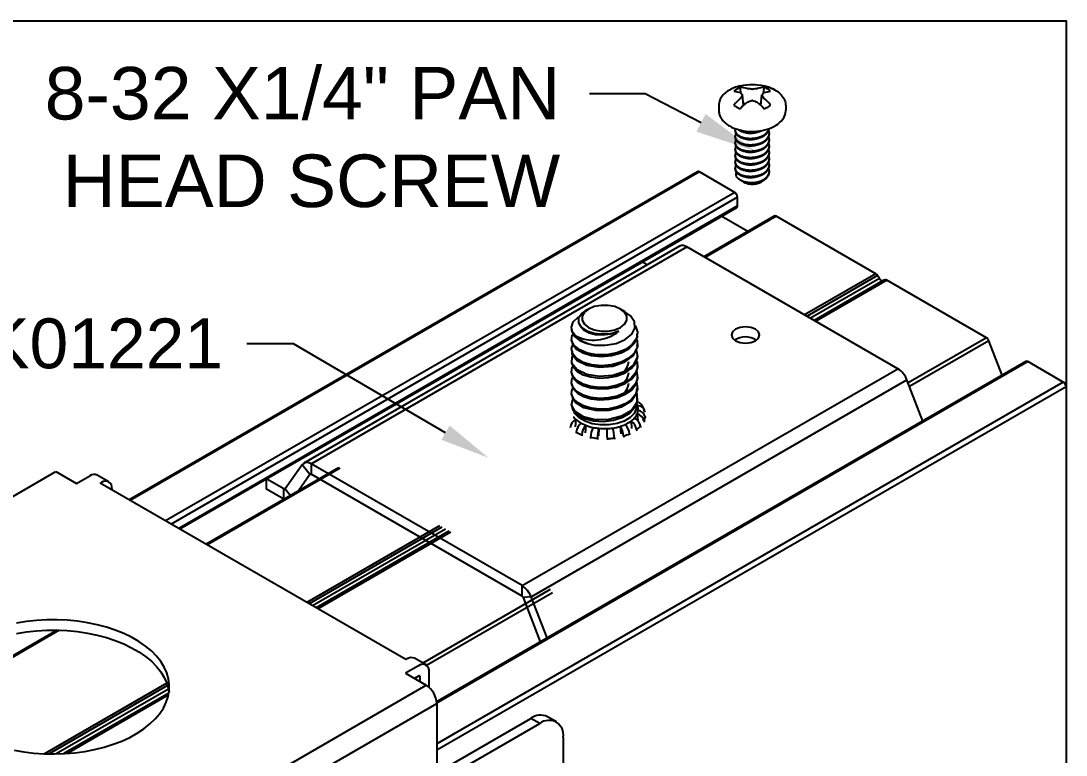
# Model space of a CAD drawing. Extents: x -0.82 to 6.01, y -6.86 to 0.
# Drawn here: x 2.077 to 6.011, y -2.763 to 0 of the extents above; entities that cross this region are included whole.
import ezdxf
from ezdxf import colors
from ezdxf.entities.mleader import LeaderData, LeaderLine
from ezdxf.math import Vec2, Vec3

# ---------------------------------------------------------------- set-up
doc = ezdxf.new("R2010")
doc.units = 0
doc.header["$LTSCALE"] = 0.5
doc.header["$MEASUREMENT"] = 0
for name, color, linetype in [('FAB DWG', 221, 'CONTINUOUS'), ('Hardware', 242, 'CONTINUOUS'), ('Housing', 150, 'CONTINUOUS'), ('Mounting', 4, 'CONTINUOUS')]:
    doc.layers.add(name, color=color, linetype=linetype)
doc.layers.add('Text-Unprinted', color=131, linetype='CONTINUOUS', plot=False)
doc.styles.add('LSAD_Standard', font='arial.ttf')

msp = doc.modelspace()

# ---------------------------------------------------------------- linework, layer by layer
at = {"layer": 'Hardware', "linetype": 'Continuous', "lineweight": 25, "transparency": 16777216, "extrusion": (4.71769e-15, 0.816497, 0.57735)}
for p, q in [((4.7973, -0.3179), (4.7927, -0.2784)), ((4.8025, -0.3132), (4.7964, -0.3097)), ((4.8627, -0.3097), (4.8566, -0.3132)), ((4.8618, -0.3179), (4.8663, -0.2784)), ((4.7035, -0.3191), (4.7035, -0.3364)), ((4.7651, -0.4138), (4.7651, -0.4108)), ((4.894, -0.4257), (4.894, -0.4227)), ((4.7651, -0.4376), (4.7651, -0.4346)), ((4.7651, -0.4614), (4.7651, -0.4584)), ((4.894, -0.4495), (4.894, -0.4465)), ((4.894, -0.4733), (4.894, -0.4703)), ((4.7651, -0.4852), (4.7651, -0.4823)), ((4.7651, -0.5091), (4.7651, -0.5061)), ((4.894, -0.4971), (4.894, -0.4942)), ((4.7651, -0.5329), (4.7651, -0.5299)), ((4.894, -0.521), (4.894, -0.518)), ((4.894, -0.5448), (4.894, -0.5418)), ((4.7651, -0.5567), (4.7651, -0.5537)), ((4.894, -0.5686), (4.894, -0.5657)), ((4.7943, -0.6048), (4.7851, -0.5994)), ((4.8617, -0.6065), (4.8642, -0.6051))]:
    msp.add_line(p, q, dxfattribs=at)
at = {"layer": 'Hardware', "linetype": 'Continuous', "lineweight": 25, "transparency": 16777216, "extrusion": (-4.71769e-15, 0.816497, 0.57735)}
msp.add_line((4.9556, -0.3191), (4.9556, -0.3364), dxfattribs=at)
at = {"layer": 'Hardware', "linetype": 'Continuous', "lineweight": 25, "transparency": 16777216, "extrusion": (7.03853e-17, 1.66533e-16, -1)}
msp.add_arc((-4.8295, -0.4375), 0.1981, 77.5051, 102.4949, dxfattribs=at)
at = {"layer": 'Hardware', "linetype": 'Continuous', "lineweight": 25, "transparency": 16777216}
for centre, major_axis, ratio, start_param, end_param in [((4.8295, -0.2905), (-0.0827, 0), 0.57735, -0.9936, -0.577197), ((4.8305, -0.437), (-0.0852, 0.1788), 0.625473, -0.511675, -0.31702), ((4.8359, -0.4298), (-0.152, 0.1259), 0.801793, -0.941996, -0.854429), ((4.8232, -0.4298), (-0.152, -0.1259), 0.801793, -2.287164, -2.199597), ((4.8286, -0.437), (0.0852, 0.1788), 0.625473, 0.31702, 0.511675), ((4.8295, -0.2905), (-0.0827, 0), 0.57735, -2.356194, -2.147993), ((4.8295, -0.2905), (-0.0827, 0), 0.57735, -2.564396, -2.356194), ((4.8286, -0.437), (-0.0852, -0.1788), 0.625473, -2.177695, -1.983039), ((4.8143, -0.435), (-0.0315, -0.1949), 0.36159, -2.434796, -2.347229), ((4.8448, -0.435), (-0.0315, 0.1949), 0.36159, -0.794364, -0.706797), ((4.8305, -0.437), (-0.0852, 0.1788), 0.625473, -1.158553, -0.963898), ((4.8295, -0.2905), (0.0827, 0), 0.57735, -2.564396, -2.356194), ((4.8295, -0.2905), (0.0827, 0), 0.57735, -2.356194, -2.147993), ((4.8295, -0.2905), (0.0827, 0), 0.57735, -0.9936, -0.785398), ((4.8295, -0.2905), (0.0827, 0), 0.57735, -0.785398, -0.577197), ((4.8295, -0.588), (0.0455, 0), 0.57735, -2.407864, -1.957924), ((4.8295, -0.588), (0.0455, 0), 0.57735, -1.957924, -0.785398)]:
    msp.add_ellipse(centre, major_axis=major_axis, ratio=ratio, start_param=start_param, end_param=end_param, dxfattribs=at)
at = {"layer": 'Hardware', "linetype": 'Continuous', "lineweight": 25, "transparency": 16777216, "extrusion": (4.4325e-17, 2.31305e-16, -1)}
msp.add_ellipse((4.8286, -0.4381), major_axis=(0.1112, -0.1639), ratio=0.524834, start_param=-2.736974, end_param=-2.542319, dxfattribs=at)
at = {"layer": 'Hardware', "linetype": 'Continuous', "lineweight": 25, "transparency": 16777216, "extrusion": (8.47424e-17, 3.76166e-16, -1)}
msp.add_ellipse((4.8143, -0.4423), major_axis=(0.0596, -0.1882), ratio=0.260951, start_param=-2.633902, end_param=-2.546335, dxfattribs=at)
at = {"layer": 'Hardware', "linetype": 'Continuous', "lineweight": 25, "transparency": 16777216, "extrusion": (1.89592e-16, 2.31123e-16, -1)}
msp.add_ellipse((4.8448, -0.4423), major_axis=(0.0596, 0.1882), ratio=0.260951, start_param=-0.595258, end_param=-0.50769, dxfattribs=at)
at = {"layer": 'Hardware', "linetype": 'Continuous', "lineweight": 25, "transparency": 16777216, "extrusion": (-2.74017e-16, 3.87122e-16, -1)}
msp.add_ellipse((4.8305, -0.4381), major_axis=(0.1112, 0.1639), ratio=0.524834, start_param=-0.599273, end_param=-0.404618, dxfattribs=at)
at = {"layer": 'Hardware', "linetype": 'Continuous', "lineweight": 25, "transparency": 16777216, "extrusion": (-1.50977e-16, 3.70734e-16, -1)}
msp.add_ellipse((4.8305, -0.4381), major_axis=(0.1112, 0.1639), ratio=0.524834, start_param=-1.246151, end_param=-1.051496, dxfattribs=at)
at = {"layer": 'Hardware', "linetype": 'Continuous', "lineweight": 25, "transparency": 16777216, "extrusion": (-1.78082e-16, 2.81461e-16, -1)}
msp.add_ellipse((4.8359, -0.4475), major_axis=(0.1668, 0.1055), ratio=0.701155, start_param=-1.283341, end_param=-1.195773, dxfattribs=at)
at = {"layer": 'Hardware', "linetype": 'Continuous', "lineweight": 25, "transparency": 16777216, "extrusion": (-5.16895e-17, 2.29772e-16, -1)}
msp.add_ellipse((4.8232, -0.4475), major_axis=(0.1668, -0.1055), ratio=0.701155, start_param=-1.945819, end_param=-1.858252, dxfattribs=at)
at = {"layer": 'Hardware', "linetype": 'Continuous', "lineweight": 25, "transparency": 16777216, "extrusion": (9.02633e-17, 2.62469e-16, -1)}
msp.add_ellipse((4.8286, -0.4381), major_axis=(0.1112, -0.1639), ratio=0.524834, start_param=-2.090097, end_param=-1.895441, dxfattribs=at)
at = {"layer": 'Hardware', "linetype": 'Continuous', "lineweight": 25, "transparency": 16777216, "extrusion": (-7.32336e-17, 5.55112e-17, -1)}
msp.add_ellipse((4.8295, -0.5725), major_axis=(-0.0644, 0), ratio=0.57735, start_param=-2.126289, end_param=-1.331113, dxfattribs=at)
at = {"layer": 'Hardware', "linetype": 'Continuous', "lineweight": 25, "transparency": 16777216}
for points, knots in [([(4.7867, -0.2441), (4.7776, -0.2461), (4.769, -0.2487), (4.7527, -0.2552), (4.7451, -0.2591), (4.7314, -0.2681), (4.7253, -0.2732), (4.715, -0.2845), (4.7108, -0.2908), (4.705, -0.3045), (4.7035, -0.3118), (4.7035, -0.3191)], [2.722679, 2.722679, 2.722679, 2.722679, 2.963541, 2.963541, 3.204404, 3.204404, 3.445266, 3.445266, 3.686128, 3.686128, 3.926991, 3.926991, 3.926991, 3.926991]), ([(4.8281, -0.2572), (4.8285, -0.2572), (4.8289, -0.2573), (4.8293, -0.2573), (4.8297, -0.2573), (4.8302, -0.2573), (4.8306, -0.2572), (4.8307, -0.2572), (4.8308, -0.2572), (4.831, -0.2572)], [0, 0, 0, 0, 0.00003392832, 0.00003392832, 0.00003392832, 0.00006785849, 0.00006785849, 0.00006785849, 0.00007902941, 0.00007902941, 0.00007902941, 0.00007902941]), ([(4.9153, -0.2602), (4.9128, -0.2588), (4.9102, -0.2574), (4.9049, -0.2548), (4.9021, -0.2536), (4.8965, -0.2512), (4.8936, -0.2502), (4.8877, -0.2482), (4.8847, -0.2472), (4.8786, -0.2455), (4.8755, -0.2448), (4.8724, -0.2441)], [1.5707963, 1.5707963, 1.5707963, 1.5707963, 1.6545791, 1.6545791, 1.7383619, 1.7383619, 1.8221447, 1.8221447, 1.9059274, 1.9059274, 1.9897102, 1.9897102, 1.9897102, 1.9897102]), ([(4.8724, -0.2441), (4.8814, -0.2461), (4.8901, -0.2487), (4.9064, -0.2552), (4.914, -0.2591), (4.9276, -0.2681), (4.9337, -0.2732), (4.944, -0.2845), (4.9482, -0.2908), (4.954, -0.3045), (4.9556, -0.3118), (4.9556, -0.3191)], [2.722679, 2.722679, 2.722679, 2.722679, 2.963541, 2.963541, 3.204404, 3.204404, 3.445266, 3.445266, 3.686128, 3.686128, 3.926991, 3.926991, 3.926991, 3.926991]), ([(4.7925, -0.2794), (4.7926, -0.2792), (4.7927, -0.2789), (4.7927, -0.2787), (4.7928, -0.2784), (4.7927, -0.2782), (4.7926, -0.278), (4.7926, -0.2779), (4.7925, -0.2778), (4.7925, -0.2778)], [0, 0, 0, 0, 0.00003392832, 0.00003392832, 0.00003392832, 0.00006785849, 0.00006785849, 0.00006785849, 0.00007902941, 0.00007902941, 0.00007902941, 0.00007902941]), ([(4.831, -0.3), (4.8306, -0.2999), (4.8302, -0.2998), (4.8297, -0.2998), (4.8293, -0.2998), (4.8289, -0.2998), (4.8285, -0.2999), (4.8284, -0.2999), (4.8282, -0.2999), (4.8281, -0.3)], [0, 0, 0, 0, 0.00003392832, 0.00003392832, 0.00003392832, 0.00006785849, 0.00006785849, 0.00006785849, 0.00007902941, 0.00007902941, 0.00007902941, 0.00007902941]), ([(4.8666, -0.2778), (4.8664, -0.278), (4.8664, -0.2782), (4.8663, -0.2784), (4.8663, -0.2787), (4.8664, -0.2789), (4.8665, -0.2792), (4.8665, -0.2792), (4.8666, -0.2793), (4.8666, -0.2794)], [0, 0, 0, 0, 0.00003392832, 0.00003392832, 0.00003392832, 0.00006785849, 0.00006785849, 0.00006785849, 0.00007902941, 0.00007902941, 0.00007902941, 0.00007902941]), ([(4.7035, -0.3364), (4.7035, -0.3412), (4.7041, -0.346), (4.7067, -0.3552), (4.7086, -0.3597), (4.7133, -0.3682), (4.7162, -0.3722), (4.7228, -0.3797), (4.7265, -0.3832), (4.7347, -0.3896), (4.7391, -0.3926), (4.7438, -0.3953)], [3.9269908, 3.9269908, 3.9269908, 3.9269908, 4.0840704, 4.0840704, 4.2411501, 4.2411501, 4.3982297, 4.3982297, 4.5553093, 4.5553093, 4.712389, 4.712389, 4.712389, 4.712389]), ([(4.7438, -0.3953), (4.754, -0.4012), (4.7656, -0.4059), (4.7905, -0.4127), (4.8038, -0.4149), (4.8306, -0.4165), (4.8441, -0.416), (4.8704, -0.4124), (4.883, -0.4092), (4.9064, -0.4005), (4.9171, -0.3949), (4.9352, -0.3814), (4.9427, -0.3735), (4.9524, -0.3565), (4.9551, -0.3477), (4.9556, -0.338), (4.9556, -0.3372), (4.9556, -0.3364)], [4.712389, 4.712389, 4.712389, 4.712389, 5.053801, 5.053801, 5.394191, 5.394191, 5.731891, 5.731891, 6.070286, 6.070286, 6.411985, 6.411985, 6.748759, 6.748759, 7.042339, 7.042339, 7.068583, 7.068583, 7.068583, 7.068583]), ([(4.8142, -0.6086), (4.809, -0.6079), (4.8041, -0.6069), (4.7948, -0.6041), (4.7905, -0.6023), (4.7829, -0.5983), (4.7796, -0.596), (4.7743, -0.5909), (4.7722, -0.5883), (4.7695, -0.5826), (4.7689, -0.5797), (4.7691, -0.5745), (4.7696, -0.5722), (4.7705, -0.57)], [0, 0, 0, 0, 0.000439934, 0.000439934, 0.000879869, 0.000879869, 0.001319803, 0.001319803, 0.001759737, 0.001759737, 0.002199672, 0.002199672, 0.002545611, 0.002545611, 0.002545611, 0.002545611]), ([(4.7943, -0.6048), (4.7952, -0.6053), (4.7962, -0.6058), (4.8022, -0.6085), (4.8087, -0.6101), (4.8197, -0.6111), (4.8236, -0.6113), (4.8315, -0.6111), (4.8356, -0.6107), (4.8437, -0.6096), (4.8477, -0.6088), (4.8558, -0.6068), (4.8597, -0.6055), (4.8635, -0.6041)], [0.000540061, 0.000540061, 0.000540061, 0.000540061, 0.000672544, 0.000672544, 0.001345089, 0.001345089, 0.001681361, 0.001681361, 0.002017633, 0.002017633, 0.002353905, 0.002353905, 0.002690178, 0.002690178, 0.002690178, 0.002690178]), ([(4.8124, -0.6123), (4.8166, -0.6132), (4.821, -0.6137), (4.8301, -0.614), (4.8348, -0.6138), (4.8485, -0.6119), (4.8572, -0.6091), (4.8642, -0.6051)], [0, 0, 0, 0, 0.000376124, 0.000376124, 0.000752247, 0.000752247, 0.001504495, 0.001504495, 0.001504495, 0.001504495])]:
    msp.add_open_spline(points, degree=3, knots=knots, dxfattribs=at)
for points in [[(4.787, -0.2713), (4.7861, -0.2644), (4.7853, -0.2574), (4.7844, -0.2505)], [(4.7861, -0.2703), (4.7859, -0.2701), (4.7856, -0.2699), (4.7853, -0.2698)], [(4.811, -0.255), (4.8113, -0.2551), (4.8117, -0.2552), (4.8122, -0.2552)], [(4.8469, -0.2552), (4.8473, -0.2552), (4.8478, -0.2551), (4.8481, -0.255)], [(4.8721, -0.2713), (4.8729, -0.2644), (4.8738, -0.2574), (4.8747, -0.2505)], [(4.8738, -0.2698), (4.8735, -0.2699), (4.8732, -0.2701), (4.873, -0.2703)], [(4.7853, -0.2913), (4.7856, -0.291), (4.7859, -0.2906), (4.7861, -0.2903)], [(4.8122, -0.3054), (4.8117, -0.3056), (4.8113, -0.3058), (4.811, -0.3061)], [(4.8481, -0.3061), (4.8478, -0.3058), (4.8473, -0.3056), (4.8469, -0.3054)], [(4.873, -0.2903), (4.8732, -0.2906), (4.8735, -0.291), (4.8738, -0.2913)], [(4.8642, -0.6051), (4.8665, -0.6037), (4.8687, -0.6022), (4.8707, -0.6006)]]:
    msp.add_open_spline(points, degree=3, dxfattribs=at)
for points, weights in [([(4.7659, -0.4055), (4.7607, -0.4224), (4.784, -0.4341)], [0.975578927874, 0.879614233102, 1]), ([(4.7651, -0.4138), (4.7651, -0.4276), (4.784, -0.437)], [0.949184032699, 0.900099577495, 1]), ([(4.7769, -0.409), (4.7801, -0.4113), (4.784, -0.4132)], [0.962812241747, 0.977691451424, 1]), ([(4.7651, -0.4376), (4.7651, -0.4514), (4.784, -0.4609)], [0.949184032699, 0.900099577495, 1]), ([(4.7651, -0.4614), (4.7651, -0.4752), (4.784, -0.4847)], [0.949184032699, 0.900099577495, 1]), ([(4.7651, -0.4852), (4.7651, -0.4991), (4.784, -0.5085)], [0.949184032699, 0.900099577495, 1]), ([(4.7651, -0.5091), (4.7651, -0.5229), (4.784, -0.5324)], [0.949184032699, 0.900099577495, 1]), ([(4.7651, -0.5329), (4.7651, -0.5467), (4.784, -0.5562)], [0.949184032699, 0.900099577495, 1]), ([(4.7651, -0.5567), (4.7651, -0.5705), (4.784, -0.58)], [0.949184032699, 0.900099577495, 1]), ([(4.7961, -0.6044), (4.7961, -0.6044), (4.7961, -0.6044)], [0.989886497847, 0.989918345882, 0.989950211752]), ([(4.8635, -0.6041), (4.8698, -0.6014), (4.8751, -0.5979)], [0.94545110662, 0.933012701892, 0.933012701892])]:
    msp.add_rational_spline(points, weights, degree=2, dxfattribs=at)
for points, weights, knots in [([(4.7683, -0.4241), (4.7678, -0.425), (4.7673, -0.4259), (4.7577, -0.4447), (4.784, -0.4579)], [0.985918936542, 0.992544590089, 1, 0.866025403784, 1], [0.52700489, 0.52700489, 0.52700489, 0.52777778, 0.52777778, 0.54166667, 0.54166667, 0.54166667]), ([(4.784, -0.4132), (4.8103, -0.4264), (4.8462, -0.4189), (4.856, -0.4168), (4.8646, -0.413)], [1, 0.866025403784, 1, 0.959445658921, 0.943443055661], [0.70833333, 0.70833333, 0.70833333, 0.72222222, 0.72222222, 0.72642641, 0.72642641, 0.72642641]), ([(4.784, -0.4341), (4.8103, -0.4473), (4.8462, -0.4397), (4.8629, -0.4362), (4.8751, -0.4281)], [1, 0.866025403784, 1, 0.933012701892, 0.933012701892], [0.625, 0.625, 0.625, 0.63888889, 0.63888889, 0.64583333, 0.64583333, 0.64583333]), ([(4.784, -0.437), (4.8103, -0.4502), (4.8462, -0.4427), (4.8629, -0.4392), (4.8751, -0.4311)], [1, 0.866025403784, 1, 0.933012701892, 0.933012701892], [0.625, 0.625, 0.625, 0.63888889, 0.63888889, 0.64583333, 0.64583333, 0.64583333]), ([(4.7864, -0.4114), (4.8124, -0.423), (4.8462, -0.4159), (4.8481, -0.4155), (4.85, -0.415)], [0.986848991668, 0.872959828587, 1, 0.991854254441, 0.984699042499], [0.70905221, 0.70905221, 0.70905221, 0.72222222, 0.72222222, 0.72306668, 0.72306668, 0.72306668]), ([(4.8022, -0.4193), (4.8199, -0.4252), (4.8413, -0.4202), (4.8438, -0.4196), (4.8463, -0.4189)], [0.968052637238, 0.884564475973, 1, 0.984807198575, 0.97306014316], [0.62692191, 0.62692191, 0.62692191, 0.63888889, 0.63888889, 0.6404639, 0.6404639, 0.6404639]), ([(4.8751, -0.4311), (4.8873, -0.423), (4.8918, -0.4124), (4.8933, -0.4089), (4.8937, -0.4053)], [0.933012701892, 0.933012701892, 1, 0.976625265815, 0.961406976413], [0.645833333, 0.645833333, 0.645833333, 0.652777778, 0.652777778, 0.655200992, 0.655200992, 0.655200992]), ([(4.8751, -0.4281), (4.8873, -0.42), (4.8918, -0.4094), (4.8926, -0.4075), (4.8931, -0.4055)], [0.933012701892, 0.933012701892, 1, 0.986870534718, 0.976314435783], [0.645833333, 0.645833333, 0.645833333, 0.652777778, 0.652777778, 0.654138884, 0.654138884, 0.654138884]), ([(4.8751, -0.4519), (4.8873, -0.4438), (4.8918, -0.4333), (4.8962, -0.4228), (4.8919, -0.4122)], [0.933012701892, 0.933012701892, 1, 0.933632840941, 0.933018442868], [0.5625, 0.5625, 0.5625, 0.56944444, 0.56944444, 0.5763246, 0.5763246, 0.5763246]), ([(4.8751, -0.4549), (4.8873, -0.4468), (4.8918, -0.4363), (4.894, -0.4311), (4.894, -0.4257)], [0.933012701892, 0.933012701892, 1, 0.965925826289, 0.949184032699], [0.5625, 0.5625, 0.5625, 0.56944444, 0.56944444, 0.57297685, 0.57297685, 0.57297685]), ([(4.7683, -0.448), (4.7678, -0.4488), (4.7673, -0.4498), (4.7577, -0.4685), (4.784, -0.4817)], [0.985918936542, 0.992544590089, 1, 0.866025403784, 1], [0.44367156, 0.44367156, 0.44367156, 0.44444444, 0.44444444, 0.45833333, 0.45833333, 0.45833333]), ([(4.7683, -0.4718), (4.7678, -0.4727), (4.7673, -0.4736), (4.7577, -0.4923), (4.784, -0.5055)], [0.985918936542, 0.992544590089, 1, 0.866025403784, 1], [0.36033822, 0.36033822, 0.36033822, 0.36111111, 0.36111111, 0.375, 0.375, 0.375]), ([(4.784, -0.4579), (4.8103, -0.4711), (4.8462, -0.4635), (4.8629, -0.46), (4.8751, -0.4519)], [1, 0.866025403784, 1, 0.933012701892, 0.933012701892], [0.54166667, 0.54166667, 0.54166667, 0.55555556, 0.55555556, 0.5625, 0.5625, 0.5625]), ([(4.784, -0.4609), (4.8103, -0.4741), (4.8462, -0.4665), (4.8629, -0.463), (4.8751, -0.4549)], [1, 0.866025403784, 1, 0.933012701892, 0.933012701892], [0.54166667, 0.54166667, 0.54166667, 0.55555556, 0.55555556, 0.5625, 0.5625, 0.5625]), ([(4.8022, -0.4431), (4.8199, -0.449), (4.8413, -0.444), (4.8438, -0.4435), (4.8463, -0.4427)], [0.968052637238, 0.884564475973, 1, 0.984807198575, 0.97306014316], [0.54358858, 0.54358858, 0.54358858, 0.55555556, 0.55555556, 0.55713056, 0.55713056, 0.55713056]), ([(4.8022, -0.467), (4.8199, -0.4729), (4.8413, -0.4679), (4.8438, -0.4673), (4.8463, -0.4665)], [0.968052637238, 0.884564475973, 1, 0.984807198575, 0.97306014316], [0.46025524, 0.46025524, 0.46025524, 0.47222222, 0.47222222, 0.47379723, 0.47379723, 0.47379723]), ([(4.8751, -0.4758), (4.8873, -0.4677), (4.8918, -0.4571), (4.8962, -0.4467), (4.8919, -0.4361)], [0.933012701892, 0.933012701892, 1, 0.933632840941, 0.933018442868], [0.47916667, 0.47916667, 0.47916667, 0.48611111, 0.48611111, 0.49299127, 0.49299127, 0.49299127]), ([(4.8751, -0.4787), (4.8873, -0.4706), (4.8918, -0.4601), (4.894, -0.4549), (4.894, -0.4495)], [0.933012701892, 0.933012701892, 1, 0.965925826289, 0.949184032699], [0.47916667, 0.47916667, 0.47916667, 0.48611111, 0.48611111, 0.48964352, 0.48964352, 0.48964352]), ([(4.8751, -0.4996), (4.8873, -0.4915), (4.8918, -0.4809), (4.8962, -0.4705), (4.8919, -0.4599)], [0.933012701892, 0.933012701892, 1, 0.933632840941, 0.933018442868], [0.39583333, 0.39583333, 0.39583333, 0.40277778, 0.40277778, 0.40965793, 0.40965793, 0.40965793]), ([(4.7683, -0.4956), (4.7678, -0.4965), (4.7673, -0.4974), (4.7577, -0.5162), (4.784, -0.5294)], [0.985918936542, 0.992544590089, 1, 0.866025403784, 1], [0.27700489, 0.27700489, 0.27700489, 0.27777778, 0.27777778, 0.29166667, 0.29166667, 0.29166667]), ([(4.784, -0.4817), (4.8103, -0.4949), (4.8462, -0.4874), (4.8629, -0.4839), (4.8751, -0.4758)], [1, 0.866025403784, 1, 0.933012701892, 0.933012701892], [0.45833333, 0.45833333, 0.45833333, 0.47222222, 0.47222222, 0.47916667, 0.47916667, 0.47916667]), ([(4.784, -0.4847), (4.8103, -0.4979), (4.8462, -0.4904), (4.8629, -0.4869), (4.8751, -0.4787)], [1, 0.866025403784, 1, 0.933012701892, 0.933012701892], [0.45833333, 0.45833333, 0.45833333, 0.47222222, 0.47222222, 0.47916667, 0.47916667, 0.47916667]), ([(4.784, -0.5055), (4.8103, -0.5187), (4.8462, -0.5112), (4.8629, -0.5077), (4.8751, -0.4996)], [1, 0.866025403784, 1, 0.933012701892, 0.933012701892], [0.375, 0.375, 0.375, 0.38888889, 0.38888889, 0.39583333, 0.39583333, 0.39583333]), ([(4.784, -0.5085), (4.8103, -0.5217), (4.8462, -0.5142), (4.8629, -0.5107), (4.8751, -0.5026)], [1, 0.866025403784, 1, 0.933012701892, 0.933012701892], [0.375, 0.375, 0.375, 0.38888889, 0.38888889, 0.39583333, 0.39583333, 0.39583333]), ([(4.8022, -0.4908), (4.8199, -0.4967), (4.8413, -0.4917), (4.8438, -0.4911), (4.8463, -0.4903)], [0.968052637238, 0.884564475973, 1, 0.984807198575, 0.97306014316], [0.37692191, 0.37692191, 0.37692191, 0.38888889, 0.38888889, 0.3904639, 0.3904639, 0.3904639]), ([(4.8751, -0.5026), (4.8873, -0.4945), (4.8918, -0.4839), (4.894, -0.4787), (4.894, -0.4733)], [0.933012701892, 0.933012701892, 1, 0.965925826289, 0.949184032699], [0.39583333, 0.39583333, 0.39583333, 0.40277778, 0.40277778, 0.40631018, 0.40631018, 0.40631018]), ([(4.8751, -0.5234), (4.8873, -0.5153), (4.8918, -0.5048), (4.8962, -0.4943), (4.8919, -0.4837)], [0.933012701892, 0.933012701892, 1, 0.933632840941, 0.933018442868], [0.3125, 0.3125, 0.3125, 0.31944444, 0.31944444, 0.3263246, 0.3263246, 0.3263246]), ([(4.8751, -0.5264), (4.8873, -0.5183), (4.8918, -0.5077), (4.894, -0.5026), (4.894, -0.4971)], [0.933012701892, 0.933012701892, 1, 0.965925826289, 0.949184032699], [0.3125, 0.3125, 0.3125, 0.31944444, 0.31944444, 0.32297685, 0.32297685, 0.32297685]), ([(4.8751, -0.5472), (4.8873, -0.5391), (4.8918, -0.5286), (4.8962, -0.5181), (4.8919, -0.5075)], [0.933012701892, 0.933012701892, 1, 0.933632840941, 0.933018442868], [0.22916667, 0.22916667, 0.22916667, 0.23611111, 0.23611111, 0.24299127, 0.24299127, 0.24299127]), ([(4.7683, -0.5194), (4.7678, -0.5203), (4.7673, -0.5212), (4.7577, -0.54), (4.784, -0.5532)], [0.985918936542, 0.992544590089, 1, 0.866025403784, 1], [0.19367156, 0.19367156, 0.19367156, 0.19444444, 0.19444444, 0.20833333, 0.20833333, 0.20833333]), ([(4.7683, -0.5433), (4.7678, -0.5442), (4.7673, -0.5451), (4.7577, -0.5638), (4.784, -0.577)], [0.985918936542, 0.992544590089, 1, 0.866025403784, 1], [0.11033822, 0.11033822, 0.11033822, 0.11111111, 0.11111111, 0.125, 0.125, 0.125]), ([(4.784, -0.5294), (4.8103, -0.5426), (4.8462, -0.535), (4.8629, -0.5315), (4.8751, -0.5234)], [1, 0.866025403784, 1, 0.933012701892, 0.933012701892], [0.29166667, 0.29166667, 0.29166667, 0.30555556, 0.30555556, 0.3125, 0.3125, 0.3125]), ([(4.784, -0.5324), (4.8103, -0.5456), (4.8462, -0.538), (4.8629, -0.5345), (4.8751, -0.5264)], [1, 0.866025403784, 1, 0.933012701892, 0.933012701892], [0.29166667, 0.29166667, 0.29166667, 0.30555556, 0.30555556, 0.3125, 0.3125, 0.3125]), ([(4.784, -0.5532), (4.8103, -0.5664), (4.8462, -0.5589), (4.8629, -0.5554), (4.8751, -0.5472)], [1, 0.866025403784, 1, 0.933012701892, 0.933012701892], [0.20833333, 0.20833333, 0.20833333, 0.22222222, 0.22222222, 0.22916667, 0.22916667, 0.22916667]), ([(4.784, -0.5562), (4.8103, -0.5694), (4.8462, -0.5618), (4.8629, -0.5583), (4.8751, -0.5502)], [1, 0.866025403784, 1, 0.933012701892, 0.933012701892], [0.20833333, 0.20833333, 0.20833333, 0.22222222, 0.22222222, 0.22916667, 0.22916667, 0.22916667]), ([(4.8022, -0.5146), (4.8199, -0.5205), (4.8413, -0.5155), (4.8438, -0.5149), (4.8463, -0.5142)], [0.968052637238, 0.884564475973, 1, 0.984807198575, 0.97306014316], [0.29358858, 0.29358858, 0.29358858, 0.30555556, 0.30555556, 0.30713056, 0.30713056, 0.30713056]), ([(4.8022, -0.5384), (4.8199, -0.5443), (4.8413, -0.5394), (4.8438, -0.5388), (4.8463, -0.538)], [0.968052637238, 0.884564475973, 1, 0.984807198575, 0.97306014316], [0.21025524, 0.21025524, 0.21025524, 0.22222222, 0.22222222, 0.22379723, 0.22379723, 0.22379723]), ([(4.8751, -0.5502), (4.8873, -0.5421), (4.8918, -0.5316), (4.894, -0.5264), (4.894, -0.521)], [0.933012701892, 0.933012701892, 1, 0.965925826289, 0.949184032699], [0.22916667, 0.22916667, 0.22916667, 0.23611111, 0.23611111, 0.23964352, 0.23964352, 0.23964352]), ([(4.8751, -0.5711), (4.8873, -0.563), (4.8918, -0.5524), (4.8962, -0.542), (4.8919, -0.5314)], [0.933012701892, 0.933012701892, 1, 0.933632840941, 0.933018442868], [0.14583333, 0.14583333, 0.14583333, 0.15277778, 0.15277778, 0.15965793, 0.15965793, 0.15965793]), ([(4.8751, -0.5741), (4.8873, -0.5659), (4.8918, -0.5554), (4.894, -0.5502), (4.894, -0.5448)], [0.933012701892, 0.933012701892, 1, 0.965925826289, 0.949184032699], [0.14583333, 0.14583333, 0.14583333, 0.15277778, 0.15277778, 0.15631018, 0.15631018, 0.15631018]), ([(4.784, -0.577), (4.8103, -0.5902), (4.8462, -0.5827), (4.8629, -0.5792), (4.8751, -0.5711)], [1, 0.866025403784, 1, 0.933012701892, 0.933012701892], [0.125, 0.125, 0.125, 0.13888889, 0.13888889, 0.14583333, 0.14583333, 0.14583333]), ([(4.784, -0.58), (4.8103, -0.5932), (4.8462, -0.5857), (4.8629, -0.5822), (4.8751, -0.5741)], [1, 0.866025403784, 1, 0.933012701892, 0.933012701892], [0.125, 0.125, 0.125, 0.13888889, 0.13888889, 0.14583333, 0.14583333, 0.14583333]), ([(4.8022, -0.5623), (4.8199, -0.5682), (4.8413, -0.5632), (4.8438, -0.5626), (4.8463, -0.5618)], [0.968052637238, 0.884564475973, 1, 0.984807198575, 0.97306014316], [0.12692191, 0.12692191, 0.12692191, 0.13888889, 0.13888889, 0.1404639, 0.1404639, 0.1404639]), ([(4.8022, -0.5861), (4.8199, -0.592), (4.8413, -0.587), (4.8438, -0.5864), (4.8463, -0.5857)], [0.968052637238, 0.884564475973, 1, 0.984807198575, 0.97306014316], [0.04358858, 0.04358858, 0.04358858, 0.05555556, 0.05555556, 0.05713056, 0.05713056, 0.05713056]), ([(4.8751, -0.5949), (4.8873, -0.5868), (4.8918, -0.5762), (4.8962, -0.5658), (4.8919, -0.5552)], [0.933012701892, 0.933012701892, 1, 0.933632840941, 0.933018442868], [0.0625, 0.0625, 0.0625, 0.06944444, 0.06944444, 0.0763246, 0.0763246, 0.0763246]), ([(4.8751, -0.5979), (4.8873, -0.5898), (4.8918, -0.5792), (4.894, -0.574), (4.894, -0.5686)], [0.933012701892, 0.933012701892, 1, 0.965925826289, 0.949184032699], [0.0625, 0.0625, 0.0625, 0.06944444, 0.06944444, 0.07297685, 0.07297685, 0.07297685]), ([(4.8496, -0.6083), (4.8456, -0.6098), (4.8413, -0.6108), (4.8265, -0.6143), (4.8124, -0.6123)], [0.958759271632, 0.974542126911, 1, 0.917326185191, 0.936686037184], [0.3016633, 0.3016633, 0.3016633, 0.3333333, 0.3333333, 0.436181, 0.436181, 0.436181]), ([(4.8142, -0.6086), (4.8303, -0.6099), (4.8462, -0.6065), (4.8629, -0.603), (4.8751, -0.5949)], [0.93312680063, 0.935777329568, 1, 0.933012701892, 0.933012701892], [0.04889771, 0.04889771, 0.04889771, 0.05555556, 0.05555556, 0.0625, 0.0625, 0.0625])]:
    msp.add_rational_spline(points, weights, degree=2, knots=knots, dxfattribs=at)
at = {"layer": 'Housing', "transparency": 16777216}
for p, q in [((4.6234, -0.5676), (2.4845, -1.8024)), ((4.6306, -0.5685), (2.4889, -1.805)), ((4.7635, -0.6452), (4.6305, -0.5685)), ((4.7635, -0.6453), (2.6218, -1.8817)), ((4.7741, -0.6636), (2.6431, -1.894)), ((4.7741, -0.6963), (4.7741, -0.6636)), ((4.7741, -0.6963), (2.6713, -1.9103)), ((4.771, -0.7031), (2.6757, -1.9128)), ((4.9121, -0.7346), (4.6474, -0.8874)), ((4.9196, -0.7354), (4.6518, -0.8899)), ((4.8126, -0.792), (4.7148, -0.7356)), ((5.2946, -0.9518), (4.9196, -0.7354)), ((5.2946, -0.9518), (5.0268, -1.1064)), ((5.3014, -0.9586), (5.0361, -1.1118)), ((5.3085, -0.9696), (5.0491, -1.1193)), ((5.3221, -0.9775), (5.0628, -1.1272)), ((5.3292, -0.9747), (5.0639, -1.1278)), ((5.336, -0.9758), (5.0683, -1.1303)), ((5.3085, -0.9696), (5.3014, -0.9586)), ((5.3292, -0.9747), (5.3221, -0.9775)), ((5.711, -1.1922), (5.336, -0.9758)), ((5.711, -1.1922), (5.416, -1.3625)), ((5.7202, -1.2037), (5.4213, -1.3762)), ((5.7704, -1.3331), (5.7202, -1.2037)), ((5.8597, -1.2815), (3.6416, -2.5623)), ((5.867, -1.2823), (3.642, -2.5671)), ((6.0001, -1.3592), (5.8671, -1.2824)), ((6.0001, -1.3592), (3.6421, -2.7205)), ((6.0105, -1.3776), (3.6421, -2.745)), ((3.2722, -1.682), (2.7741, -1.9696)), ((3.2774, -1.6835), (2.778, -1.9718)), ((3.6525, -1.9), (3.153, -2.1883)), ((3.6617, -1.9053), (3.1623, -2.1937)), ((3.6748, -1.9129), (3.1753, -2.2012)), ((3.6884, -1.9207), (3.1889, -2.2091)), ((3.6895, -1.9214), (3.1901, -2.2098)), ((3.6939, -1.9239), (3.1944, -2.2123)), ((4.0689, -2.1404), (3.59, -2.4169)), ((4.0781, -2.1518), (3.6037, -2.4257)), ((2.2134, -2.2928), (1.768, -2.5499)), ((2.2216, -2.2931), (1.7696, -2.5541)), ((2.6266, -2.4923), (2.1663, -2.758)), ((2.6293, -2.5015), (2.1843, -2.7583)), ((2.633, -2.5144), (2.2101, -2.7585)), ((2.634, -2.5295), (2.239, -2.7576)), ((2.6337, -2.531), (2.2414, -2.7575)), ((2.6328, -2.5366), (2.2514, -2.7567))]:
    msp.add_line(p, q, dxfattribs=at)
at = {"layer": 'Housing', "ltscale": 0.5, "transparency": 16777216}
msp.add_line((6.0107, -1.3775), (6.0107, -3.7212), dxfattribs=at)
at = {"layer": 'Housing', "transparency": 16777216}
for centre, radius, start, end in [((4.749, -0.6658), 0.0253, 21.1865, 38.8138), ((4.9152, -0.7415), 0.00758, 54.5342, 114.156), ((5.2836, -0.9697), 0.021, 31.8162, 58.3216), ((5.3207, -0.9641), 0.0134, 203.9932, 276.0122), ((5.3315, -0.9824), 0.00802, 55.5987, 106.5586), ((5.6986, -1.2116), 0.023, 20.2267, 57.3624), ((5.8627, -1.2886), 0.00754, 54.3837, 114.3065), ((5.9876, -1.3786), 0.0231, 2.6062, 57.3938)]:
    msp.add_arc(centre, radius, start, end, dxfattribs=at)
for points, knots in [([(4.6305, -0.5685), (4.6299, -0.5681), (4.6286, -0.5675), (4.6266, -0.567), (4.6247, -0.5671), (4.6235, -0.5675), (4.623, -0.5678)], [0, 0, 0, 0, 0.288115, 0.54822, 0.782232, 1, 1, 1, 1]), ([(4.7688, -0.6499), (4.7684, -0.6495), (4.7668, -0.6477), (4.765, -0.6461), (4.7635, -0.6452)], [0, 0, 0, 0, 0.266923, 1, 1, 1, 1]), ([(4.7741, -0.6636), (4.7741, -0.6631), (4.7739, -0.6607), (4.7733, -0.6584), (4.7727, -0.6567)], [0, 0, 0, 0, 0.231066, 1, 1, 1, 1]), ([(4.771, -0.7031), (4.7715, -0.7029), (4.7724, -0.7021), (4.7734, -0.7005), (4.774, -0.6985), (4.7741, -0.697), (4.7741, -0.6963)], [0, 0, 0, 0, 0.217767, 0.451778, 0.711884, 1, 1, 1, 1])]:
    msp.add_open_spline(points, degree=3, knots=knots, dxfattribs=at)
at = {"layer": 'Mounting', "linetype": 'Continuous', "lineweight": 25, "transparency": 16777216}
for p, q in [((4.5561, -0.848), (3.1419, -1.6645)), ((3.1698, -1.6672), (4.584, -0.8508)), ((5.3775, -1.3089), (4.584, -0.8508)), ((4.4347, -0.9181), (4.4167, -0.9077)), ((4.2139, -1.0843), (4.2013, -1.0916)), ((4.3519, -1.095), (4.3335, -1.0843)), ((4.3982, -1.18), (4.3982, -1.175)), ((4.3982, -1.2209), (4.3982, -1.2158)), ((4.3982, -1.2617), (4.3982, -1.2566)), ((4.3982, -1.3025), (4.3982, -1.2974)), ((3.9633, -2.1253), (5.3775, -1.3089)), ((3.9975, -2.1678), (5.4117, -1.3514)), ((4.3982, -1.3434), (4.3982, -1.3382)), ((5.4716, -1.5057), (5.4117, -1.3514)), ((4.3982, -1.3842), (4.3982, -1.3791)), ((4.3982, -1.425), (4.3982, -1.4199)), ((4.4007, -1.4345), (4.4008, -1.4366)), ((4.3966, -1.479), (4.3993, -1.5055)), ((4.4012, -1.4666), (4.4001, -1.4568)), ((4.4245, -1.4686), (4.4249, -1.4727)), ((4.4265, -1.4901), (4.4269, -1.4942)), ((4.1663, -1.5), (4.1638, -1.5277)), ((4.2029, -1.5219), (4.2012, -1.5501)), ((4.2517, -1.5333), (4.2512, -1.5617)), ((4.3332, -1.5259), (4.3345, -1.5541)), ((4.3735, -1.5063), (4.3758, -1.5341)), ((4.4089, -1.5255), (4.4093, -1.5297)), ((4.4223, -1.5054), (4.4227, -1.5095)), ((4.1673, -1.5476), (4.167, -1.5518)), ((4.1881, -1.5573), (4.1878, -1.5616)), ((4.2213, -1.5671), (4.2212, -1.5714)), ((4.2471, -1.571), (4.247, -1.5754)), ((4.2825, -1.5342), (4.2827, -1.5627)), ((4.2844, -1.5722), (4.2844, -1.5765)), ((4.3107, -1.5698), (4.3108, -1.5741)), ((4.3456, -1.562), (4.3458, -1.5663)), ((4.368, -1.5536), (4.3682, -1.5579)), ((4.3944, -1.5384), (4.3947, -1.5426)), ((3.1357, -1.6703), (3.0719, -1.7609)), ((3.1649, -1.7067), (3.1357, -1.6703)), ((3.9633, -2.1253), (3.1698, -1.6672)), ((3.1698, -1.6672), (3.1698, -1.7062)), ((0.7949, -2.5121), (2.2091, -1.6957)), ((2.2091, -1.6957), (2.2872, -1.7408)), ((2.2872, -1.7408), (2.3366, -1.7122)), ((2.4084, -1.7348), (2.3645, -1.7095)), ((3.0014, -1.7625), (3.0014, -1.7247)), ((3.067, -1.7614), (3.0025, -1.7241)), ((3.1649, -1.7067), (3.1216, -1.7683)), ((3.1649, -1.7067), (3.167, -1.7055)), ((3.9633, -2.1643), (3.1698, -1.7062)), ((2.3763, -1.74), (2.3805, -1.7375)), ((3.526, -2.4037), (2.3763, -1.74)), ((2.4199, -1.7603), (2.4199, -1.7652)), ((3.0665, -1.8001), (3.0014, -1.7625)), ((3.067, -1.7614), (3.0748, -1.7569)), ((3.067, -1.7998), (3.067, -1.7614)), ((3.0719, -1.7609), (3.0917, -1.7856)), ((3.9633, -2.1643), (3.9633, -2.1253)), ((3.9975, -2.1678), (3.9682, -2.1704)), ((4.0327, -2.3365), (3.9682, -2.1704)), ((4.0574, -2.3221), (3.9975, -2.1678)), ((3.602, -2.4238), (3.5581, -2.3985)), ((3.5741, -2.4266), (3.5246, -2.4551)), ((3.5302, -2.4013), (3.526, -2.4037)), ((3.5246, -2.4551), (3.6027, -2.5002)), ((3.5741, -2.4656), (3.5584, -2.4746)), ((3.5797, -2.4869), (3.5797, -2.4689)), ((3.6135, -2.5084), (3.6135, -2.4494)), ((2.1885, -3.3166), (3.6027, -2.5002)), ((2.2279, -3.3849), (3.6421, -2.5685)), ((3.6421, -2.5685), (3.6421, -2.8487)), ((3.6421, -2.8292), (3.9964, -2.6247)), ((4.0302, -2.6442), (3.9964, -2.6247)), ((4.0927, -2.638), (4.0589, -2.6185)), ((3.5858, -2.9007), (4.0302, -2.6442)), ((4.1186, -2.6952), (4.1186, -3.6138))]:
    msp.add_line(p, q, dxfattribs=at)
at = {"layer": 'Mounting', "linetype": 'Continuous', "lineweight": 25, "transparency": 16777216, "flags": 128}
for points in [[(4.2018, -1.0925), (4.1882, -1.101), (4.1761, -1.1182), (4.1756, -1.1364), (4.1866, -1.1533), (4.207, -1.1666), (4.2348, -1.1751), (4.2587, -1.1774)], [(4.3334, -1.0843), (4.3121, -1.0753), (4.2869, -1.0706), (4.2605, -1.0706), (4.2353, -1.0753), (4.2139, -1.0843), (4.1984, -1.0967), (4.1902, -1.1112), (4.1902, -1.1264), (4.1984, -1.141), (4.2139, -1.1533), (4.2353, -1.1623), (4.2605, -1.167), (4.2869, -1.167), (4.3121, -1.1623), (4.3334, -1.1533), (4.349, -1.141), (4.3571, -1.1264), (4.3571, -1.1112), (4.349, -1.0967), (4.3334, -1.0843)], [(4.235, -1.2198), (4.2767, -1.2209), (4.3174, -1.2138), (4.3513, -1.1996), (4.3759, -1.1795), (4.3877, -1.1562), (4.3863, -1.1322), (4.3719, -1.11), (4.3515, -1.0955)], [(4.1627, -1.184), (4.1521, -1.1686), (4.1492, -1.1526), (4.1562, -1.1329), (4.1743, -1.1154), (4.18, -1.1127)], [(4.387, -1.1439), (4.3908, -1.1483), (4.3981, -1.1719), (4.3938, -1.1956), (4.3781, -1.2179), (4.353, -1.236), (4.3201, -1.2494), (4.2828, -1.2564), (4.2452, -1.2566), (4.2095, -1.2503), (4.1805, -1.2383), (4.1599, -1.2218), (4.1499, -1.2024), (4.1516, -1.1826), (4.1553, -1.1773)], [(4.1505, -1.1597), (4.1499, -1.1667), (4.1599, -1.186), (4.1805, -1.2026), (4.2051, -1.2132), (4.235, -1.2198)], [(4.3273, -1.1681), (4.2955, -1.1791), (4.2678, -1.1824), (4.2402, -1.1809), (4.2157, -1.1747), (4.197, -1.1648), (4.1851, -1.1519), (4.1848, -1.1506)], [(4.7665, -1.2035), (4.7837, -1.2102), (4.804, -1.2125), (4.8243, -1.2102), (4.8415, -1.2035), (4.853, -1.1936), (4.857, -1.1819), (4.853, -1.1702), (4.8415, -1.1603), (4.8243, -1.1536), (4.804, -1.1513), (4.7837, -1.1536), (4.7665, -1.1603), (4.7551, -1.1702), (4.751, -1.1819), (4.7551, -1.1936), (4.7665, -1.2035)], [(4.3938, -1.1974), (4.3962, -1.2019), (4.3972, -1.2255), (4.3866, -1.2489), (4.3654, -1.2692), (4.336, -1.2848), (4.3, -1.2949), (4.2625, -1.2981), (4.2253, -1.2948), (4.1928, -1.2852), (4.1682, -1.2707), (4.153, -1.2523), (4.1494, -1.2325), (4.1549, -1.2189)], [(4.15, -1.2004), (4.153, -1.2166), (4.1682, -1.2349), (4.1928, -1.2495), (4.2253, -1.2591), (4.2625, -1.2624), (4.3, -1.2591), (4.336, -1.2491), (4.3654, -1.2335), (4.3866, -1.2132), (4.3972, -1.1898), (4.3968, -1.1801)], [(4.1517, -1.2413), (4.1513, -1.2533), (4.1708, -1.2778), (4.2068, -1.2954), (4.2546, -1.3031), (4.3047, -1.2991), (4.3505, -1.2833), (4.383, -1.2586), (4.3977, -1.2277), (4.3965, -1.221)], [(4.3929, -1.2377), (4.3977, -1.2634), (4.383, -1.2943), (4.3505, -1.319), (4.3047, -1.3348), (4.2546, -1.3388), (4.2068, -1.3311), (4.1708, -1.3135), (4.1513, -1.289), (4.1522, -1.2626), (4.1556, -1.2588)], [(4.1499, -1.2822), (4.1494, -1.2856), (4.1557, -1.303), (4.171, -1.3188), (4.1935, -1.3315), (4.2223, -1.3401), (4.255, -1.3439), (4.2885, -1.3425), (4.3215, -1.3357), (4.3509, -1.3239), (4.3741, -1.3084), (4.3903, -1.2892), (4.3978, -1.2682), (4.3972, -1.2617)], [(4.3939, -1.279), (4.396, -1.283), (4.3978, -1.3039), (4.3903, -1.3249), (4.3741, -1.3441), (4.3509, -1.3597), (4.3215, -1.3714), (4.2885, -1.3783), (4.255, -1.3796), (4.2223, -1.3759), (4.1935, -1.3672), (4.171, -1.3546), (4.1557, -1.3387), (4.1494, -1.3213), (4.1521, -1.3037), (4.1547, -1.3001)], [(4.1499, -1.323), (4.1494, -1.3266), (4.1559, -1.3441), (4.1713, -1.3599), (4.1939, -1.3724), (4.2227, -1.3811), (4.2555, -1.3848), (4.2889, -1.3833), (4.3219, -1.3764), (4.3512, -1.3646), (4.3744, -1.3489), (4.3905, -1.3297), (4.3978, -1.3087), (4.3973, -1.3026)], [(4.394, -1.3198), (4.3959, -1.3235), (4.3978, -1.3445), (4.3905, -1.3654), (4.3744, -1.3847), (4.3512, -1.4003), (4.3219, -1.4121), (4.2889, -1.419), (4.2555, -1.4205), (4.2227, -1.4168), (4.1939, -1.4082), (4.1713, -1.3956), (4.1559, -1.3798), (4.1494, -1.3624), (4.152, -1.3448), (4.1547, -1.341)], [(4.15, -1.3638), (4.1494, -1.3677), (4.1561, -1.3851), (4.1716, -1.4009), (4.1942, -1.4134), (4.2232, -1.422), (4.256, -1.4256), (4.2894, -1.4241), (4.3224, -1.4171), (4.3516, -1.4052), (4.3746, -1.3895), (4.3907, -1.3702), (4.3978, -1.3493), (4.3973, -1.3434)], [(4.394, -1.3605), (4.3959, -1.364), (4.3978, -1.385), (4.3907, -1.406), (4.3746, -1.4252), (4.3516, -1.4409), (4.3224, -1.4528), (4.2894, -1.4598), (4.256, -1.4613), (4.2232, -1.4577), (4.1942, -1.4491), (4.1716, -1.4366), (4.1561, -1.4209), (4.1494, -1.4034), (4.1519, -1.3859), (4.1548, -1.3818)], [(4.1505, -1.4047), (4.1494, -1.4088), (4.163, -1.4344), (4.1946, -1.4544), (4.2398, -1.4653), (4.2899, -1.4648), (4.3381, -1.4523), (4.3749, -1.4301), (4.3955, -1.4003), (4.3956, -1.3842)], [(4.3942, -1.4022), (4.3958, -1.4045), (4.3955, -1.4361), (4.3749, -1.4658), (4.3381, -1.4881), (4.2899, -1.5005), (4.2398, -1.501), (4.1946, -1.4901), (4.163, -1.4701), (4.1494, -1.4445), (4.1558, -1.4208)], [(4.1492, -1.4454), (4.1492, -1.4455), (4.155, -1.4652), (4.1722, -1.483), (4.1983, -1.4967), (4.2321, -1.5052), (4.2695, -1.5073), (4.3071, -1.5027), (4.3421, -1.4914), (4.3701, -1.475), (4.3895, -1.4539), (4.3979, -1.4303), (4.3972, -1.4251)], [(4.3932, -1.449), (4.3927, -1.4593), (4.3852, -1.4771), (4.37, -1.4931), (4.348, -1.5063), (4.3207, -1.5157), (4.2902, -1.5206), (4.2585, -1.5207), (4.2278, -1.516), (4.2004, -1.5068), (4.1782, -1.4937), (4.1626, -1.4778), (4.1594, -1.4725)], [(4.4237, -1.4649), (4.4179, -1.4508), (4.4148, -1.4456)], [(2.0517, -2.744), (2.0887, -2.7506), (2.1265, -2.7552), (2.1649, -2.758), (2.2036, -2.7587), (2.2423, -2.7575), (2.2806, -2.7543), (2.3182, -2.7491), (2.355, -2.7421), (2.3905, -2.7332), (2.4245, -2.7225), (2.4567, -2.7102), (2.4869, -2.6962), (2.5149, -2.6807), (2.5404, -2.6639), (2.5632, -2.6459), (2.5832, -2.6267), (2.6001, -2.6067), (2.614, -2.5858), (2.6245, -2.5643), (2.6318, -2.5423), (2.6356, -2.5201), (2.636, -2.4978), (2.633, -2.4755), (2.6267, -2.4535), (2.6169, -2.4318), (2.6039, -2.4108), (2.5877, -2.3905), (2.5685, -2.3711), (2.5464, -2.3528), (2.5215, -2.3356), (2.4942, -2.3198), (2.4645, -2.3055), (2.4327, -2.2927), (2.3991, -2.2816), (2.364, -2.2723), (2.3275, -2.2648), (2.2901, -2.2591), (2.2519, -2.2555), (2.2133, -2.2537), (2.1746, -2.254), (2.1361, -2.2562), (2.0981, -2.2604), (2.0608, -2.2665)], [(2.0608, -2.3055), (2.0981, -2.2994), (2.1361, -2.2952), (2.1746, -2.293), (2.2133, -2.2928), (2.2519, -2.2945), (2.2901, -2.2982), (2.3275, -2.3038), (2.364, -2.3113), (2.3991, -2.3207), (2.4327, -2.3318), (2.4645, -2.3445), (2.4942, -2.3589), (2.5215, -2.3747), (2.5464, -2.3918), (2.5685, -2.4101), (2.5877, -2.4295), (2.6039, -2.4498), (2.6169, -2.4709), (2.6267, -2.4925), (2.633, -2.5145), (2.635, -2.5257)]]:
    msp.add_lwpolyline(points, dxfattribs=at)
at = {"layer": 'Mounting', "linetype": 'Continuous', "lineweight": 25, "transparency": 16777216}
for centre, radius, start, end in [((4.5679, -0.8719), 0.0266, 52.5674, 116.1221), ((4.2327, -1.0489), 0.1522, 242.5876, 308.3977), ((4.2737, -1.0296), 0.1486, 264.182, 291.1215), ((4.2528, -1.0928), 0.1282, 225.3174, 262.0138), ((4.804, -1.2651), 0.0756, 57.3346, 122.6654), ((4.299, -1.2724), 0.067, 275.2501, 351.7913), ((4.299, -1.3132), 0.067, 275.2508, 351.7929), ((5.3314, -1.381), 0.0856, 20.2271, 57.362), ((4.299, -1.3541), 0.067, 275.2477, 351.7929), ((4.3962, -1.4589), 0.0228, 35.5331, 98.8087), ((4.3496, -1.4638), 0.0511, 17.2682, 32.5288), ((4.4003, -1.4731), 0.0246, 10.455, 94.4378), ((4.3574, -1.4613), 0.0429, 353.1711, 17.2034), ((4.2141, -1.4477), 0.0709, 215.2995, 227.565), ((4.3421, -1.4547), 0.0597, 316.739, 336.0176), ((4.3549, -1.4608), 0.0455, 336.4133, 352.9024), ((4.3897, -1.5114), 0.0331, 10.4338, 78.0086), ((4.3975, -1.4958), 0.0295, 10.9956, 85.0401), ((4.3719, -1.4833), 0.055, 336.4133, 352.9024), ((4.1841, -1.5366), 0.0407, 115.9745, 171.841), ((4.2343, -1.4252), 0.1012, 227.7429, 241.2876), ((4.2166, -1.5526), 0.0495, 128.5932, 174.152), ((4.2527, -1.3928), 0.1384, 241.0202, 248.8697), ((4.2482, -1.5617), 0.0604, 138.7758, 175.7991), ((4.2659, -1.3583), 0.1753, 248.9181, 258.3002), ((4.3165, -1.5707), 0.0953, 154.726, 177.8143), ((4.2723, -1.3297), 0.2046, 258.1836, 264.2303), ((4.4311, -1.5743), 0.1841, 167.1304, 178.9828), ((4.2737, -1.3162), 0.2182, 264.2136, 272.3205), ((4.274, -1.3206), 0.2138, 272.288, 278.1604), ((4.2775, -1.3428), 0.1913, 278.0696, 286.9201), ((4.1778, -1.5731), 0.133, 1.4599, 17.9103), ((4.2873, -1.3752), 0.1575, 286.9503, 294.1513), ((4.2749, -1.5661), 0.0708, 3.2843, 34.6215), ((4.3033, -1.4099), 0.1192, 293.9279, 306.0667), ((4.3129, -1.5583), 0.0553, 4.8468, 45.4206), ((4.3234, -1.4378), 0.0849, 306.198, 317.0727), ((4.3508, -1.5439), 0.0439, 7.1919, 58.8356), ((4.3706, -1.5314), 0.0388, 8.7627, 67.3221), ((4.3337, -1.4556), 0.1026, 306.198, 317.0727), ((4.2484, -1.4012), 0.1673, 241.0202, 248.8697), ((4.272, -1.3249), 0.2473, 258.1836, 264.2303), ((3.8289, -1.5753), 0.4555, 0.3975, 5.1753), ((4.2741, -1.3139), 0.2584, 272.288, 278.1604), ((4.2901, -1.3799), 0.1904, 286.9503, 294.1513), ((3.1543, -1.6862), 0.0245, 50.7518, 139.4672), ((2.353, -1.735), 0.0281, 65.6929, 125.6176), ((3.1676, -1.709), 0.00352, 50.7518, 139.4672), ((2.3959, -1.7564), 0.0244, 350.786, 129.2033), ((3.0693, -1.7587), 0.00352, 230.7518, 319.4672), ((3.9171, -2.1974), 0.0856, 20.2271, 57.362), ((3.9567, -2.1747), 0.0123, 20.2271, 57.362), ((3.5466, -2.4241), 0.0281, 65.6929, 125.6176), ((3.5895, -2.4455), 0.0244, 350.786, 129.2033), ((3.5763, -2.4683), 0.00349, 350.786, 129.2033), ((3.5565, -2.5724), 0.0858, 2.6055, 57.3945), ((4.0328, -2.6738), 0.0612, 64.7809, 126.5296), ((4.0644, -2.6869), 0.0548, 351.3147, 128.6746)]:
    msp.add_arc(centre, radius, start, end, dxfattribs=at)
at = {"layer": 'Text-Unprinted', "ltscale": 0.5, "transparency": 16777216}
msp.add_lwpolyline([(0, 0), (6.0107, 0), (6.0107, -6.8586), (0, -6.8586)], close=True, dxfattribs=at)

# ---------------------------------------------------------------- leaders
at = {"layer": 'FAB DWG', "ltscale": 0.5, "transparency": 16777216}
ml = msp.add_multileader_mtext('Standard', dxfattribs=at)
ml.set_content('8-32 X1/4" PAN HEAD SCREW', color=256, style='LSAD_Standard')
ml.set_leader_properties()
ml.build(insert=Vec2(0, 0))
ml.multileader.update_dxf_attribs({"text_left_attachment_type": 2, "dogleg_length": 0.36, "arrow_head_size": 0.2284})
ctx = ml.context
ctx.base_point, ctx.char_height, ctx.arrow_head_size, ctx.landing_gap_size, ctx.plane_origin = Vec3(2.0909, -0.442), 0.197711, 0.2284, 0.1096, Vec3(1.8653, 17.1761)
ctx.left_attachment, ctx.text_align_type = 2, 2
notes = []
notes.append((ctx, [(1, (1, 1, 0), (4.4265, -0.2739), (-1, 0), 0.2098, [(1, [(4.8394, -0.4893)], 0, [])])]))
ctx.mtext.insert, ctx.mtext.width, ctx.mtext.defined_height, ctx.mtext.alignment, ctx.mtext.flow_direction = Vec3(4.1071, -0.1733), 1.97346, 0.7905, 3, 5
ml = msp.add_multileader_mtext('Standard', dxfattribs=at)
ml.set_content('\\A1;BK01221', color=256, style='LSAD_Standard')
ml.set_leader_properties()
ml.build(insert=Vec2(0, 0))
ml.multileader.update_dxf_attribs({"text_left_attachment_type": 2, "dogleg_length": 0.36, "arrow_head_size": 0.1875})
ctx = ml.context
ctx.base_point, ctx.char_height, ctx.arrow_head_size, ctx.landing_gap_size, ctx.plane_origin = Vec3(1.7377, -1.2155), 0.1875, 0.1875, 0.09, Vec3(1.6838, 13.0141)
ctx.left_attachment, ctx.text_align_type = 2, 2
notes.append((ctx, [(1, (1, 1, 0), (3.1034, -1.2151), (-1, 0), 0.1752, [(1, [(3.8372, -1.6443)], 0, [])])]))
ctx.mtext.insert, ctx.mtext.width, ctx.mtext.defined_height, ctx.mtext.alignment, ctx.mtext.flow_direction = Vec3(2.8383, -1.1198), 2.351815, 0.6491, 3, 5
for ctx, leaders in notes:
    for number, flags, end, landing, length, lines in leaders:
        leader = LeaderData()
        leader.index, (leader.has_last_leader_line, leader.has_dogleg_vector, leader.attachment_direction) = number, flags
        leader.last_leader_point, leader.dogleg_vector, leader.dogleg_length = Vec3(end), Vec3(landing), length
        for number, points, colour, breaks in lines:
            line = LeaderLine()
            line.index, line.vertices, line.color, line.breaks = number, Vec3.list(points), colors.encode_raw_color(colour), breaks
            leader.lines.append(line)
        ctx.leaders.append(leader)

doc.saveas('drawing.dxf')
